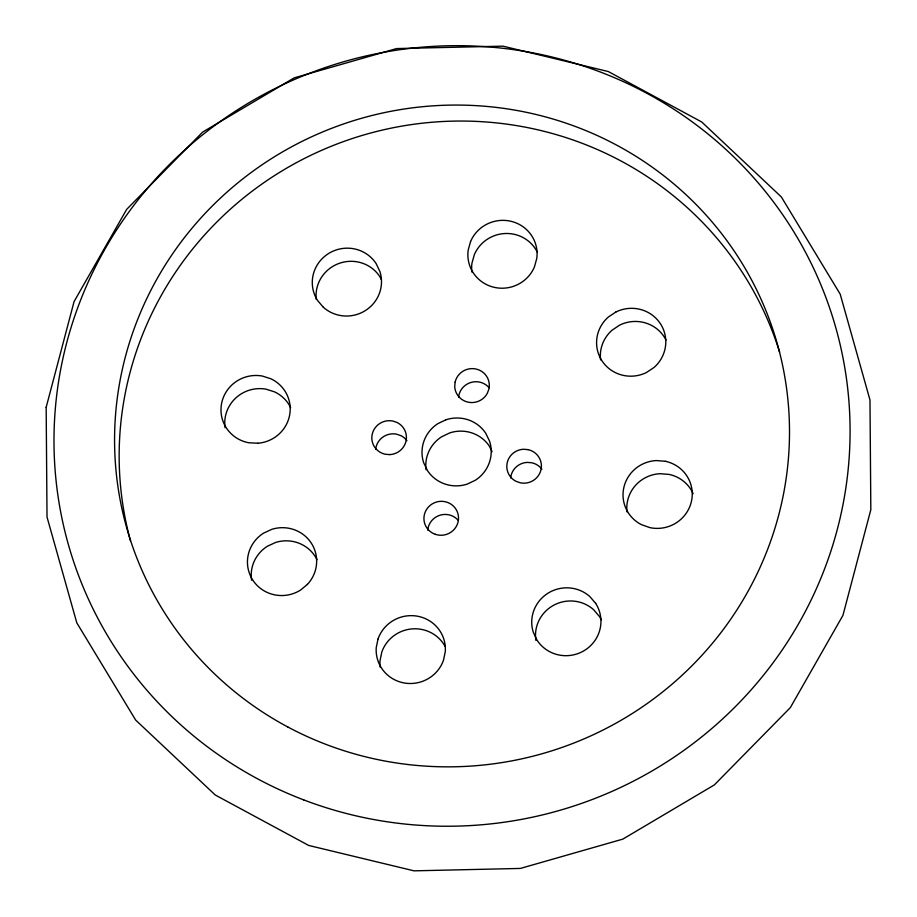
<?xml version="1.0" encoding="UTF-8"?>
<svg xmlns="http://www.w3.org/2000/svg" width="917" height="917" viewBox="0 0 917 917"><rect width="100%" height="100%" fill="white"/><g stroke="black" fill="none" stroke-linecap="round" stroke-linejoin="round"><path stroke-width="1.38" d="M458.695 397.348L458.901 395.147A17.331 16.942 -16 0 1 489.105 387.719M492.085 451.703L489.426 446.247A34.674 33.872 -16 0 0 449.708 432.916L441.547 436.824A34.674 33.872 -16 0 0 426.05 469.756M381.22 279.479L379.959 276.831A34.674 33.872 -16 0 0 339.233 263.351A34.674 33.872 -16 0 0 316.262 299.446M130.501 540.961A338.052 330.292 -16 0 1 364.29 134.81A338.052 330.292 -16 0 1 779.599 352.117M380.154 667.129A34.674 33.872 -16 0 1 380.005 660.779L381.793 652.079A34.674 33.872 -16 0 1 411.756 628.924A34.674 33.872 -16 0 1 445.043 646.325M375.661 449.41A17.331 16.942 -16 0 1 396.74 434.2L400.981 435.69A17.331 16.942 -16 0 1 406.919 440.676M510.643 477.975A17.331 16.942 -16 0 1 527.229 462.397L531.722 462.753A17.331 16.942 -16 0 1 541.901 469.229M427.746 530.175A17.331 16.942 -16 0 1 458.236 520.34M627.01 511.812A34.674 33.872 -16 0 1 660.114 473.699L669.112 474.421A34.674 33.872 -16 0 1 693.137 493.644M535.883 640.364A34.674 33.872 -16 0 1 553.937 605.094A34.674 33.872 -16 0 1 593.643 609.736L599.409 616.488A34.674 33.872 -16 0 1 601.288 619.789M600.589 359.877A34.674 33.872 -16 0 1 612.166 330.12L619.686 325.111A34.674 33.872 -16 0 1 666.017 340.047M471.9 272.085A34.674 33.872 -16 0 1 471.946 263.225L474.341 254.651A34.674 33.872 -16 0 1 505.141 233.514A34.674 33.872 -16 0 1 537.224 251.934M251.59 580.22A34.674 33.872 -16 0 1 267.397 546.245L275.604 542.451A34.674 33.872 -16 0 1 316.995 559.645M225.089 427.712A34.674 33.872 -16 0 1 266.09 389.175L274.642 391.903A34.674 33.872 -16 0 1 290.678 407.71M46.171 407.297L47.019 517.028L76.81 622.872L135.67 720.074L215.254 795.005L308.697 845.451L414.037 870.841L520.386 868.433L622.826 839.124L714.354 784.906L790.316 707.637L842.929 615.399L870.829 509.703L869.981 399.972L840.19 294.128L781.33 196.926L701.746 121.995L608.303 71.549L502.963 46.159L396.614 48.567L294.174 77.876L202.646 132.094L126.684 209.363L74.071 301.601L46.171 407.297M455.141 382.011L454.717 386.424A17.331 16.942 -16 0 0 487.317 393.313L488.887 389.152A17.331 16.942 -16 0 0 475.854 368.989A17.331 16.942 -16 0 0 455.141 382.011M378.033 638.943L376.234 647.654A34.674 33.872 -16 0 0 403.881 682.913A34.674 33.872 -16 0 0 443.496 660.206L445.295 651.506A34.674 33.872 -16 0 0 417.636 616.235A34.674 33.872 -16 0 0 378.033 638.943M470.57 241.515L468.186 250.089A34.674 33.872 -16 0 0 493.335 287.124A34.674 33.872 -16 0 0 534.382 267.065L536.766 258.491A34.674 33.872 -16 0 0 511.617 221.444A34.674 33.872 -16 0 0 470.57 241.515M307.424 584.381L300.467 590.124A34.674 33.872 -16 0 1 252.748 580.025A34.674 33.872 -16 0 1 263.626 533.109L271.845 529.315A34.674 33.872 -16 0 1 311.356 543.208A34.674 33.872 -16 0 1 307.424 584.381M615.926 311.975L608.407 316.984A34.674 33.872 -16 0 0 602.377 361.413A34.674 33.872 -16 0 0 646.451 372.52L653.97 367.522A34.674 33.872 -16 0 0 659.988 323.093A34.674 33.872 -16 0 0 615.926 311.975M445.937 419.78L437.787 423.688A34.674 33.872 -16 0 0 423.688 462.798L427.574 470.753A34.674 33.872 -16 0 0 467.292 484.084L475.453 480.176A34.674 33.872 -16 0 0 489.54 441.066L485.655 433.122A34.674 33.872 -16 0 0 445.937 419.78M257.883 443.232L248.862 442.773A34.674 33.872 -16 0 1 221.639 403.216A34.674 33.872 -16 0 1 262.319 376.039L270.882 378.778A34.674 33.872 -16 0 1 289.543 415.596A34.674 33.872 -16 0 1 257.883 443.232M527.951 449.617L523.458 449.261A17.331 16.942 -16 0 0 516.019 481.31L520.26 482.8A17.331 16.942 -16 0 0 540.984 469.779A17.331 16.942 -16 0 0 527.951 449.617M665.341 461.285L656.343 460.563A34.674 33.872 -16 0 0 623.892 487.328A34.674 33.872 -16 0 0 641.476 524.662L649.947 527.642A34.674 33.872 -16 0 0 691.384 501.599A34.674 33.872 -16 0 0 665.341 461.285M389.771 454.603L385.278 454.247A17.331 16.942 -16 0 1 372.256 434.085A17.331 16.942 -16 0 1 392.969 421.063L397.21 422.554A17.331 16.942 -16 0 1 389.771 454.603M595.649 603.352L589.883 596.6A34.674 33.872 -16 0 0 547.919 593.253A34.674 33.872 -16 0 0 533.27 632.168L537.041 640.169A34.674 33.872 -16 0 0 584.759 650.268A34.674 33.872 -16 0 0 595.649 603.352M323.357 307.264L317.591 300.512A34.674 33.872 -16 0 1 328.469 253.596A34.674 33.872 -16 0 1 376.199 263.695L379.97 271.696A34.674 33.872 -16 0 1 365.31 310.611A34.674 33.872 -16 0 1 323.357 307.264M287.8 726.975A338.052 330.292 -16 0 0 789.468 426.818A338.052 330.292 -16 0 0 278.837 154.079A338.052 330.292 -16 0 0 287.8 726.975M435.323 534.313A17.331 16.942 -16 0 0 458.259 515.113A17.331 16.942 -16 0 0 430.084 505.439A17.331 16.942 -16 0 0 435.323 534.313M303.687 799.888A398.735 389.576 -16 0 0 846.093 376.085A398.735 389.576 -16 0 0 206.325 131.899A398.735 389.576 -16 0 0 303.687 799.888"/></g></svg>
